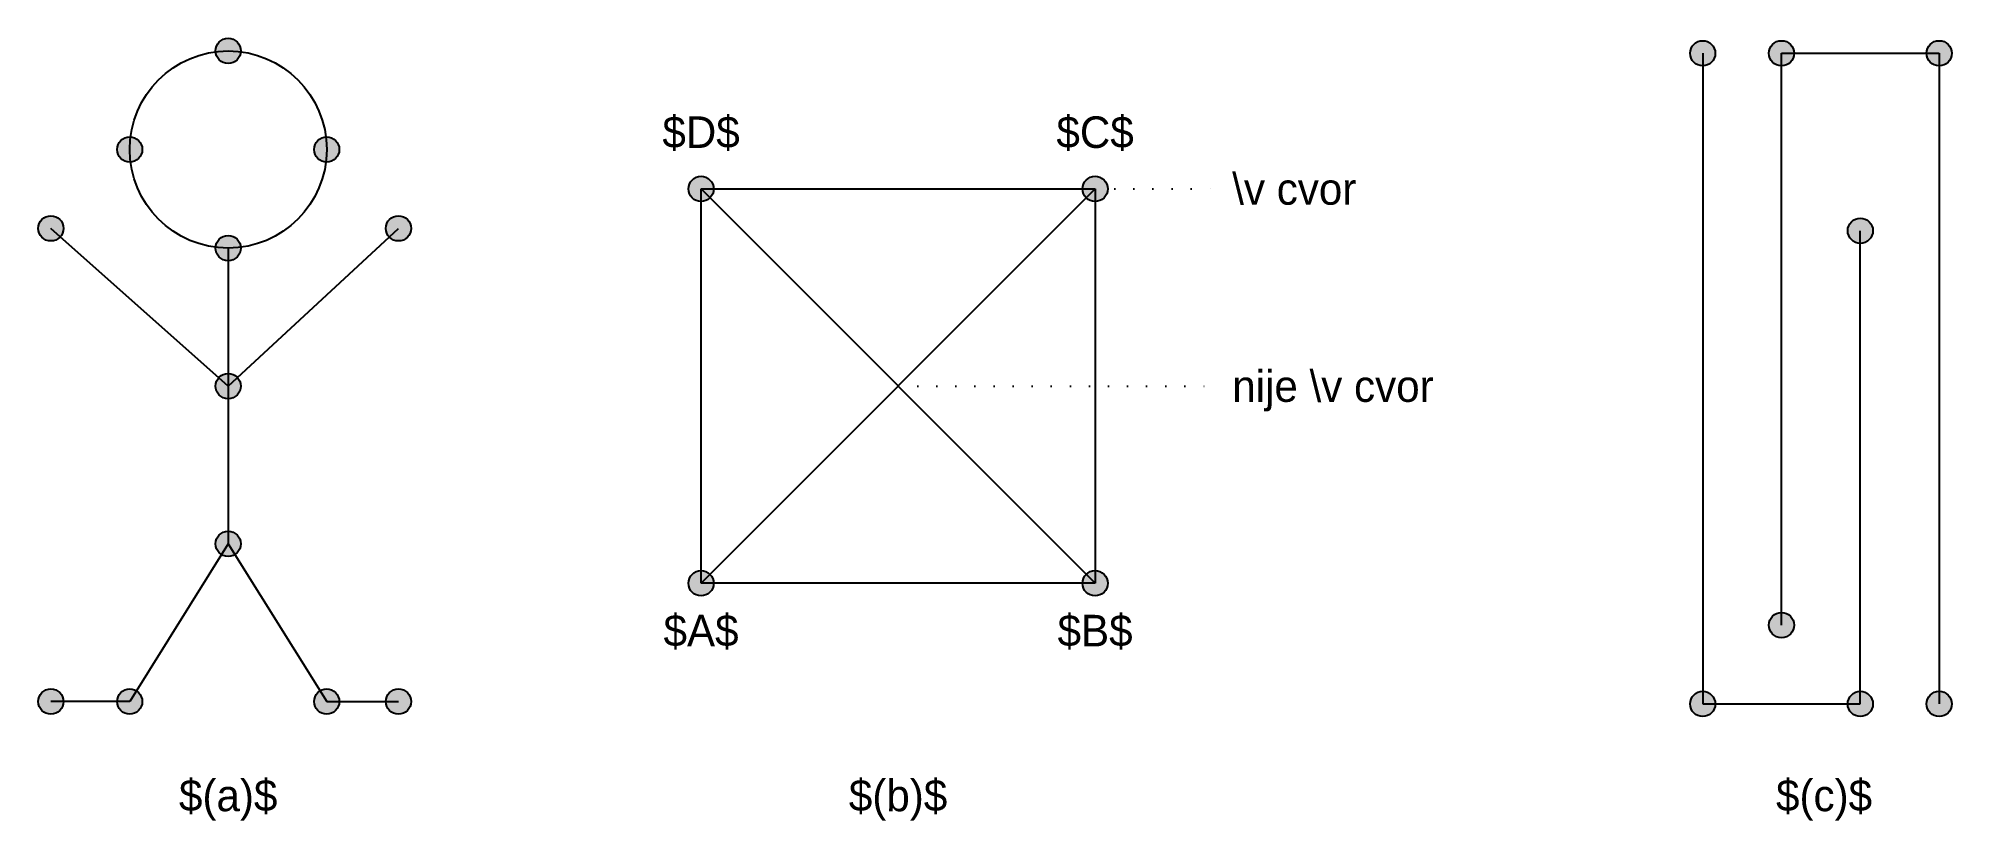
# Model space of a CAD drawing. Header units: inches. Extents: x 617 to 1831, y 74 to 571.
import ezdxf
from ezdxf.enums import TextEntityAlignment as Align

# ---------------------------------------------------------------- set-up
doc = ezdxf.new("R2010")
doc.units = ezdxf.units.IN
doc.header["$MEASUREMENT"] = 0
doc.linetypes.add('LTXDOT', pattern=[12, 0, -12])

msp = doc.modelspace()

# ---------------------------------------------------------------- hatches: boundary and pattern name
h = msp.add_hatch(color=255)
edge = h.paths.add_edge_path()
edge.add_arc((737.5, 562.5), 8, 0, 360)
h = msp.add_hatch(color=255)
edge = h.paths.add_edge_path()
edge.add_arc((1673, 561), 8, 0, 360)
h = msp.add_hatch(color=255)
edge = h.paths.add_edge_path()
edge.add_arc((1723, 561), 8, 0, 360)
h = msp.add_hatch(color=255)
edge = h.paths.add_edge_path()
edge.add_arc((1823, 561), 8, 0, 360)
h = msp.add_hatch(color=255)
edge = h.paths.add_edge_path()
edge.add_arc((675, 500), 8, 0, 360)
h = msp.add_hatch(color=255)
edge = h.paths.add_edge_path()
edge.add_arc((800, 500), 8, 0, 360)
h = msp.add_hatch(color=255)
edge = h.paths.add_edge_path()
edge.add_arc((1037.5, 475), 8, 0, 360)
h = msp.add_hatch(color=255)
edge = h.paths.add_edge_path()
edge.add_arc((1287.5, 475), 8, 0, 360)
h = msp.add_hatch(color=255)
edge = h.paths.add_edge_path()
edge.add_arc((625, 450), 8, 0, 360)
h = msp.add_hatch(color=255)
edge = h.paths.add_edge_path()
edge.add_arc((845.5, 450), 8, 0, 360)
h = msp.add_hatch(color=255)
edge = h.paths.add_edge_path()
edge.add_arc((1773, 448.5), 8, 0, 360)
h = msp.add_hatch(color=255)
edge = h.paths.add_edge_path()
edge.add_arc((737.5, 437.5), 8, 0, 360)
h = msp.add_hatch(color=255)
edge = h.paths.add_edge_path()
edge.add_arc((737.5, 350), 8, 0, 360)
h = msp.add_hatch(color=255)
edge = h.paths.add_edge_path()
edge.add_arc((737.5, 250), 8, 0, 360)
h = msp.add_hatch(color=255)
edge = h.paths.add_edge_path()
edge.add_arc((1037.5, 225), 8, 0, 360)
h = msp.add_hatch(color=255)
edge = h.paths.add_edge_path()
edge.add_arc((1287.5, 225), 8, 0, 360)
h = msp.add_hatch(color=255)
edge = h.paths.add_edge_path()
edge.add_arc((1723, 198.5), 8, 0, 360)
h = msp.add_hatch(color=255)
edge = h.paths.add_edge_path()
edge.add_arc((625, 150), 8, 0, 360)
h = msp.add_hatch(color=255)
edge = h.paths.add_edge_path()
edge.add_arc((675, 150), 8, 0, 360)
h = msp.add_hatch(color=255)
edge = h.paths.add_edge_path()
edge.add_arc((800, 150), 8, 0, 360)
h = msp.add_hatch(color=255)
edge = h.paths.add_edge_path()
edge.add_arc((845.5, 150), 8, 0, 360)
h = msp.add_hatch(color=255)
edge = h.paths.add_edge_path()
edge.add_arc((1673, 148.5), 8, 0, 360)
h = msp.add_hatch(color=255)
edge = h.paths.add_edge_path()
edge.add_arc((1773, 148.5), 8, 0, 360)
h = msp.add_hatch(color=255)
edge = h.paths.add_edge_path()
edge.add_arc((1823, 148.5), 8, 0, 360)

# ---------------------------------------------------------------- linework, layer by layer
for p, q in [((1673, 561), (1673, 148.5)), ((1723, 198.5), (1723, 561)), ((1723, 561), (1823, 561)), ((1823, 561), (1823, 148.5)), ((1037.5, 225), (1037.5, 475)), ((1037.5, 475), (1287.5, 475)), ((1037.5, 225), (1287.5, 475)), ((1037.5, 475), (1287.5, 225)), ((1287.5, 475), (1287.5, 225)), ((737.5, 350), (625, 450)), ((737.5, 350), (845.5, 450)), ((737.5, 437.5), (737.5, 250)), ((1773, 148.5), (1773, 448.5)), ((737.5, 250), (675, 150)), ((737.5, 250), (800, 150)), ((1287.5, 225), (1037.5, 225)), ((675, 150), (625, 150)), ((800, 150), (845.5, 150)), ((1673, 148.5), (1773, 148.5))]:
    msp.add_line(p, q)
at = {"linetype": 'LTXDOT'}
for p, q in [((1300, 475), (1362.5, 475)), ((1175, 350), (1362.5, 350))]:
    msp.add_line(p, q, dxfattribs=at)
for centre, radius in [((737.5, 500), 62.5), ((737.5, 562.5), 8), ((1673, 561), 8), ((1723, 561), 8), ((1823, 561), 8), ((675, 500), 8), ((800, 500), 8), ((1037.5, 475), 8), ((1287.5, 475), 8), ((625, 450), 8), ((845.5, 450), 8), ((1773, 448.5), 8), ((737.5, 437.5), 8), ((737.5, 350), 8), ((737.5, 250), 8), ((1037.5, 225), 8), ((1287.5, 225), 8), ((1723, 198.5), 8), ((625, 150), 8), ((675, 150), 8), ((800, 150), 8), ((845.5, 150), 8), ((1673, 148.5), 8), ((1773, 148.5), 8), ((1823, 148.5), 8)]:
    msp.add_circle(centre, radius)

# ---------------------------------------------------------------- texts
for s, p in [('$D$', (1037.5, 495)), ('$C$', (1287.5, 495))]:
    msp.add_text(s, height=20).set_placement(p, align=Align.BOTTOM_CENTER)
for s, p in [('\\v cvor', (1374.5, 475)), ('nije \\v cvor', (1374.5, 350))]:
    msp.add_text(s, height=20).set_placement(p, align=Align.MIDDLE_LEFT)
for s, p in [('$A$', (1037.5, 205)), ('$B$', (1287.5, 205)), ('$(a)$', (737.5, 100.5)), ('$(b)$', (1162.5, 100.5)), ('$(c)$', (1750, 100.5))]:
    msp.add_text(s, height=20).set_placement(p, align=Align.TOP_CENTER)

doc.saveas('drawing.dxf')
